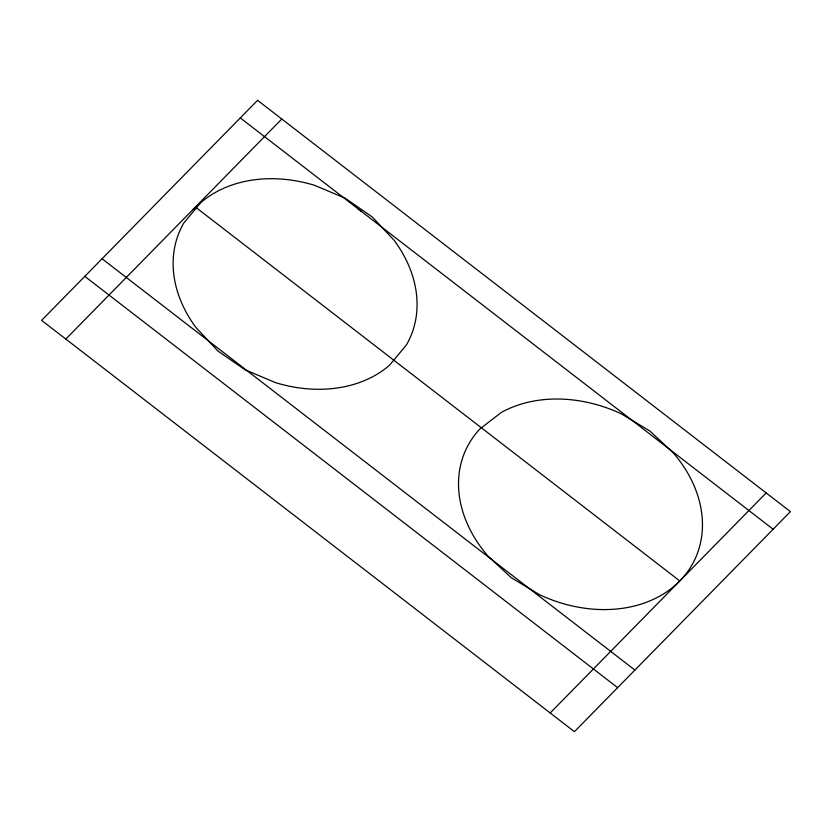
<?xml version="1.0" encoding="UTF-8"?>
<svg xmlns="http://www.w3.org/2000/svg" width="832" height="832" viewBox="0 0 832 832"><rect width="100%" height="100%" fill="white"/><g stroke="black" fill="none" stroke-linecap="round" stroke-linejoin="round"><path stroke-width="1.25" d="M65.822 339.061L281.798 119.018M766.178 492.939L550.202 712.982M773.126 529.235L240.292 117.926M192.982 209.612L195.79 207.334M357.874 208.759L361.39 211.401M195.406 207.033L679.796 580.954A126.963 99.226 26.4 0 1 539.521 594.693L511.181 577.647L487.562 555.589A126.963 99.226 26.4 0 1 480.116 428.761L501.478 412.35A126.963 99.226 26.4 0 1 621.462 413.91L649.802 430.955L673.421 453.014A126.963 99.226 26.4 0 1 680.649 580.06M102.076 258.752L634.899 670.072M84.791 276.359L617.625 687.669M200.585 202.831L183.851 222.955A126.963 99.226 26.4 0 0 196.144 327.766L217.984 351.062L245.066 369.782L275.569 382.658A126.963 99.226 26.4 0 0 389.605 365.154L406.338 345.03A126.963 99.226 26.4 0 0 394.046 240.219L372.206 216.923L345.124 198.203L314.621 185.328A126.963 99.226 26.4 0 0 200.585 202.831M257.577 100.318L41.6 320.372L574.423 731.682L790.4 511.628L257.577 100.318"/></g></svg>
